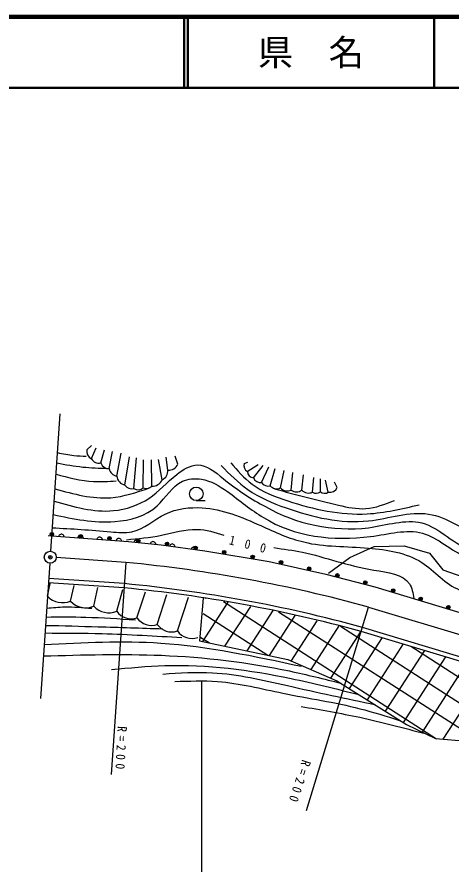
# Model space of a CAD drawing. Units: millimetres, scale not verified. Extents: x 40000 to 680000, y 20000 to 380000.
# Drawn here: x 274158 to 335396, y 260413 to 380000 of the extents above; entities that cross this region are included whole.
import ezdxf
from ezdxf.enums import TextEntityAlignment as Align

# ---------------------------------------------------------------- set-up
doc = ezdxf.new("R2010")
doc.units = ezdxf.units.MM
doc.header["$LTSCALE"] = 1000
doc.header["$PDMODE"] = 32
doc.header["$PDSIZE"] = 500
for name, color, linetype, lineweight in [('M-BGD', 7, 'Continuous', 25), ('M-TTL', 2, 'Continuous', 140), ('M-TTL-LINE', 7, 'Continuous', 50)]:
    doc.layers.add(name, color=color, linetype=linetype, lineweight=lineweight)
doc.layers.add('M-OTRS', color=6, linetype='Continuous')
doc.layers.add('M-TTL-TXT', color=7, linetype='Continuous')
doc.styles.add('ＭＳ ゴシック', font='')
doc.styles.get('ＭＳ ゴシック').set_extended_font_data('MS Gothic')

msp = doc.modelspace()

# ---------------------------------------------------------------- hatches: boundary and pattern name
at = {"layer": 'M-BGD'}
h = msp.add_hatch(dxfattribs=at)
h.set_pattern_fill('USER', color=256, style=0, pattern_type=2)
h.set_pattern_definition([(57.2005, (-11807, 632603), (-2521.713, 1625.104), []), (147.2005, (-11807, 632603), (-1625.104, -2521.713), [])])
h.paths.add_polyline_path([(300718, 297963), (310688, 296134), (322721, 293294), (371272, 278542), (379132, 276421), (383385, 275678), (387706, 275003), (390679, 274696), (390573, 274706), (389979, 269270), (383894, 269032), (376556, 270225), (369755, 273745), (360090, 279559), (355377, 282781), (353468, 282781), (350007, 281945), (342073, 278724), (337658, 277769), (333184, 278127), (329127, 280096), (319298, 286300), (312377, 289283), (299887, 291930)])

# ---------------------------------------------------------------- linework, layer by layer
for p, q in [((278918, 304573), (280252, 323952)), ((284014, 318900), (284668, 319504)), ((284668, 317642), (285322, 319151)), ((285976, 317038), (286530, 318900)), ((287184, 316233), (287637, 318648)), ((288241, 315176), (288844, 318397)), ((289398, 313918), (290052, 317893)), ((290656, 313415), (291008, 317742)), ((291964, 313515), (292015, 317491)), ((293172, 313767), (293122, 317491)), ((294631, 314673), (294128, 317541)), ((295436, 316031), (295185, 317843)), ((296845, 316887), (296493, 317994)), ((306205, 316937), (306743, 317157)), ((306658, 315830), (308194, 316820)), ((307514, 314924), (308874, 316662)), ((308671, 314270), (309698, 316471)), ((309879, 313817), (310586, 316265)), ((311338, 313515), (311838, 315974)), ((312848, 313213), (313092, 315683)), ((314357, 313213), (314568, 315340)), ((315867, 312912), (316026, 315001)), ((316974, 312962), (316974, 314781)), ((318081, 312912), (317706, 314611)), ((319339, 313566), (318945, 314323)), ((299454, 311728), (300704, 311728)), ((278568, 306774), (279067, 306738)), ((279067, 306738), (289884, 305937)), ((289884, 305937), (294515, 305469)), ((294515, 305469), (300680, 304623)), ((300680, 304623), (309741, 303134)), ((278801, 302877), (277486, 283772)), ((289497, 302992), (279707, 303666)), ((289497, 302992), (287437, 273063)), ((309741, 303134), (317750, 301321)), ((289291, 299999), (278653, 300732)), ((317750, 301321), (324623, 299561)), ((278474, 298219), (278865, 300014)), ((289250, 299401), (278612, 300133)), ((281728, 297510), (282215, 299744)), ((284983, 296801), (285565, 299474)), ((288237, 296093), (289075, 299191)), ((324623, 299561), (373296, 284825)), ((291092, 295168), (292278, 298827)), ((293946, 294243), (295316, 298470)), ((296800, 293317), (298354, 298112)), ((315025, 267988), (323753, 296690)), ((323753, 296690), (372427, 281954)), ((371383, 278508), (322710, 293244)), ((371557, 279082), (322884, 293818)), ((300182, 286347), (300182, 254928))]:
    msp.add_line(p, q, dxfattribs=at)
for points in [[(279067, 306738), (289884, 305937), (294515, 305469), (300680, 304623)], [(280818, 306608), (280793, 306706), (280751, 306789), (280677, 306875), (280601, 306929), (280508, 306968), (280380, 306977), (280282, 306952), (280199, 306911), (280113, 306837), (280059, 306760), (280020, 306667)], [(283522, 306408), (283498, 306506), (283456, 306589), (283382, 306675), (283305, 306729), (283212, 306768), (283084, 306777), (282986, 306752), (282903, 306710), (282817, 306637), (282764, 306560), (282725, 306467)], [(286227, 306208), (286202, 306306), (286160, 306389), (286086, 306475), (286010, 306529), (285916, 306568), (285789, 306577), (285691, 306552), (285607, 306510), (285522, 306436), (285468, 306360), (285429, 306267)], [(288931, 306008), (288906, 306106), (288864, 306189), (288790, 306275), (288714, 306329), (288621, 306368), (288493, 306377), (288395, 306352), (288312, 306310), (288226, 306236), (288172, 306160), (288133, 306067)], [(291440, 305780), (291418, 305879), (291378, 305963), (291306, 306051), (291232, 306107), (291139, 306148), (291012, 306161), (290913, 306139), (290829, 306099), (290741, 306028), (290685, 305953), (290644, 305861)], [(293755, 305546), (293733, 305645), (293693, 305729), (293622, 305817), (293547, 305873), (293455, 305914), (293327, 305927), (293228, 305905), (293144, 305865), (293056, 305794), (293001, 305719), (292959, 305627)], [(296452, 305203), (296434, 305303), (296397, 305389), (296329, 305479), (296256, 305537), (296165, 305582), (296038, 305599), (295939, 305581), (295853, 305544), (295763, 305476), (295705, 305403), (295660, 305312)], [(299535, 304780), (299517, 304880), (299480, 304966), (299412, 305056), (299339, 305114), (299248, 305159), (299121, 305176), (299022, 305158), (298936, 305121), (298846, 305053), (298788, 304980), (298743, 304889)], [(318109, 301490), (321097, 303691), (324557, 305264), (328802, 305342), (332341, 304320), (334228, 301961), (337058, 300939), (342012, 301254), (346100, 301018), (349638, 299367), (352626, 296457), (353963, 294177), (354277, 291032)], [(300449, 297966), (299887, 291930), (312377, 289283), (319298, 286300), (329127, 280096), (333184, 278127), (337658, 277769), (342073, 278724), (350007, 281945), (353468, 282781), (355377, 282781), (360090, 279559), (369755, 273745), (376556, 270225), (383894, 269032), (389979, 269270), (390635, 274699)]]:
    msp.add_lwpolyline(points, dxfattribs=at)
for centre, radius in [((299454, 312678), 950), ((279085, 306987), 250), ((279085, 306987), 150), ((279085, 306987), 50), ((283146, 306686), 250), ((283146, 306686), 150), ((283146, 306686), 50), ((287206, 306386), 250), ((287206, 306386), 150), ((287206, 306386), 50), ((291269, 306049), 250), ((291269, 306049), 150), ((291269, 306049), 50), ((295326, 305610), 250), ((295326, 305610), 150), ((295326, 305610), 50), ((299359, 305057), 250), ((299359, 305057), 150), ((299359, 305057), 50), ((278860, 303725), 850), ((278860, 303725), 34), ((303388, 304431), 250), ((303388, 304431), 150), ((303388, 304431), 50), ((307406, 303771), 250), ((307406, 303771), 150), ((307406, 303771), 50), ((311419, 303010), 250), ((311419, 303010), 150), ((311419, 303010), 50), ((315389, 302111), 250), ((315389, 302111), 150), ((315389, 302111), 50), ((319357, 301167), 250), ((319357, 301167), 150), ((319357, 301167), 50), ((323301, 300158), 250), ((323301, 300158), 150), ((323301, 300158), 50), ((327224, 299035), 250), ((327224, 299035), 150), ((327224, 299035), 50), ((331121, 297855), 250), ((331121, 297855), 150), ((331121, 297855), 50), ((335017, 296675), 250), ((335017, 296675), 150), ((335017, 296675), 50)]:
    msp.add_circle(centre, radius, dxfattribs=at)
for centre, radius, start, end in [((285179, 318707), 1182, 170.60452, 244.34433), ((285724, 318212), 1201, 208.35497, 282.09476), ((287117, 317440), 1210, 199.44003, 273.17982), ((307170, 316686), 997, 165.37912, 239.11893), ((288417, 316409), 1245, 188.1301, 261.8699), ((294128, 315889), 1316, 292.47943, 6.21923), ((295571, 317399), 1374, 264.39383, 338.13363), ((307690, 315948), 1038, 186.49353, 260.23332), ((289658, 315319), 1424, 185.74417, 259.48395), ((293298, 315193), 1431, 264.95755, 338.69734), ((308528, 315369), 1108, 203.65422, 277.39401), ((290362, 314505), 1129, 211.32869, 285.06848), ((291243, 314337), 1094, 237.52881, 311.2686), ((292400, 314446), 1028, 244.89839, 318.63818), ((309577, 314849), 1075, 212.57405, 286.31386), ((310810, 314639), 1242, 221.44073, 295.18053), ((312294, 314371), 1283, 221.82018, 295.55997), ((318274, 314077), 1182, 260.60454, 334.34433), ((313602, 314220), 1258, 233.1301, 306.8699), ((315313, 314069), 1283, 221.82018, 295.55997), ((316387, 313675), 924, 235.73267, 309.47246), ((317561, 313675), 924, 230.52754, 304.26733), ((270574, 103889), 200000, 74.57963, 84.57067), ((270573, 103891), 196400, 74.6055, 84.54319), ((270573, 103891), 197000, 74.60113, 84.54784), ((280638, 300330), 3023, 224.29283, 291.13925), ((283892, 299621), 3023, 224.29283, 291.13925), ((287147, 298913), 3023, 224.29283, 291.13925), ((290281, 297533), 2501, 215.17538, 288.90567), ((293136, 296608), 2501, 215.17538, 288.90567), ((295990, 295683), 2501, 215.17538, 288.90567), ((298844, 294758), 2501, 215.17538, 288.90567)]:
    msp.add_arc(centre, radius, start, end, dxfattribs=at)
for points, knots in [([(279876, 318492), (280647, 318336), (281418, 318180), (282197, 318099), (282771, 318040), (283350, 318022), (283929, 318003)], [0, 0, 0, 0, 1, 1, 1, 2, 2, 2, 2]), ([(279776, 317036), (280997, 316814), (282217, 316591), (283448, 316464), (284597, 316345), (285754, 316308), (286911, 316272)], [0, 0, 0, 0, 1, 1, 1, 2, 2, 2, 2]), ([(304313, 317069), (305258, 315984), (306204, 314898), (307327, 314055), (308790, 312957), (310555, 312272), (312350, 311681), (316026, 310469), (319828, 309647), (323584, 309854), (326032, 309989), (328462, 310561), (330891, 311133)], [0, 0, 0, 0, 1, 1, 1, 2, 2, 2, 3, 3, 3, 4, 4, 4, 4]), ([(279406, 311660), (282176, 310846), (284947, 310031), (287777, 310307), (289544, 310478), (291335, 311075), (292780, 312038), (294196, 312982), (295281, 314278), (296725, 315406), (297611, 316110), (298630, 316742), (299611, 316753), (300876, 316785), (302097, 315762), (303267, 314828), (305303, 313220), (307159, 311913), (309232, 310884), (313513, 308396), (318670, 307291), (323759, 307901), (326354, 308260), (328958, 309137), (331263, 308575), (333790, 307929), (335909, 305438), (338479, 304534), (341021, 303666), (343982, 304307), (346657, 303861), (350484, 303222), (353724, 300356), (356470, 297415), (358130, 295637), (359609, 293832), (361088, 292027)], [0, 0, 0, 0, 1, 1, 1, 2, 2, 2, 3, 3, 3, 4, 4, 4, 5, 5, 5, 6, 6, 6, 7, 7, 7, 8, 8, 8, 9, 9, 9, 10, 10, 10, 11, 11, 11, 12, 12, 12, 12]), ([(302978, 316656), (304171, 315451), (305365, 314246), (306730, 313289), (308350, 312153), (310212, 311367), (312118, 310691), (315873, 309361), (319797, 308461), (323759, 308863), (326647, 309207), (329535, 310228), (332225, 309826), (334830, 309412), (337207, 307565), (339826, 306554), (343199, 305287), (346939, 305317), (350216, 304053), (353090, 302944), (355608, 300840), (357817, 298569), (359472, 296868), (360953, 295073), (362435, 293278)], [0, 0, 0, 0, 1, 1, 1, 2, 2, 2, 3, 3, 3, 4, 4, 4, 5, 5, 5, 6, 6, 6, 7, 7, 7, 8, 8, 8, 8]), ([(279274, 309739), (282135, 309141), (284997, 308543), (287970, 308767), (290131, 308930), (292350, 309528), (293935, 310980), (295172, 312114), (296022, 313769), (297494, 314444), (298297, 314816), (299283, 314888), (300188, 314732), (301532, 314524), (302720, 313798), (303844, 313000), (305606, 311733), (307172, 310362), (308943, 309345), (313237, 306610), (318739, 305977), (324048, 306651), (326586, 307001), (329110, 307723), (331360, 307132), (333533, 306531), (335399, 304588), (337613, 303764), (340516, 302727), (344008, 303579), (346849, 302706), (349774, 301807), (352009, 299081), (354257, 296645), (356334, 294395), (358422, 292393), (360511, 290391)], [0, 0, 0, 0, 1, 1, 1, 2, 2, 2, 3, 3, 3, 4, 4, 4, 5, 5, 5, 6, 6, 6, 7, 7, 7, 8, 8, 8, 9, 9, 9, 10, 10, 10, 11, 11, 11, 12, 12, 12, 12]), ([(279667, 315450), (281418, 314983), (283168, 314516), (284950, 314421), (286008, 314364), (287077, 314438), (288146, 314512)], [0, 0, 0, 0, 1, 1, 1, 2, 2, 2, 2]), ([(279524, 313377), (282161, 312651), (284797, 311925), (287392, 312135), (289202, 312280), (290991, 312881), (292780, 313481)], [0, 0, 0, 0, 1, 1, 1, 2, 2, 2, 2]), ([(310482, 313385), (313462, 312584), (316441, 311783), (319526, 311076), (320808, 310783), (322107, 310505), (323374, 310595), (324747, 310693), (326081, 311221), (327415, 311750)], [0, 0, 0, 0, 1, 1, 1, 2, 2, 2, 3, 3, 3, 3]), ([(279146, 307893), (281863, 307739), (284580, 307585), (287392, 307324), (288407, 307230), (289435, 307122), (290375, 307324), (292057, 307686), (293460, 309041), (295089, 309826), (296698, 310601), (298526, 310827), (300284, 310691), (303151, 310567), (305880, 309375), (308558, 308190), (310573, 307266), (312540, 306351), (314619, 305881), (317545, 305135), (320663, 305309), (323759, 305015), (326398, 304813), (329058, 304379), (331263, 302995), (333113, 301809), (334618, 299859), (336555, 299146), (338744, 298296), (341427, 299021), (344059, 298858), (346716, 298693), (349321, 297625), (350986, 295779), (352168, 294469), (352876, 292767), (353584, 291065)], [0, 0, 0, 0, 1, 1, 1, 2, 2, 2, 3, 3, 3, 4, 4, 4, 5, 5, 5, 6, 6, 6, 7, 7, 7, 8, 8, 8, 9, 9, 9, 10, 10, 10, 11, 11, 11, 12, 12, 12, 12]), ([(289608, 306201), (291252, 306355), (292895, 306509), (294540, 306840), (296223, 307179), (297907, 307704), (299563, 307662), (300836, 307630), (302093, 307262), (303353, 306844)], [0, 0, 0, 0, 1, 1, 1, 2, 2, 2, 3, 3, 3, 3]), ([(310401, 305088), (311750, 304874), (313103, 304692), (314451, 304465), (317723, 303707), (320709, 302551), (324498, 301908), (326463, 301575), (328644, 301379), (329521, 299990), (329879, 299422), (330020, 298656), (330160, 297889)], [0, 0, 0, 0, 1, 1, 1, 2, 2, 2, 3, 3, 3, 4, 4, 4, 4]), ([(278365, 296546), (279203, 296621), (280041, 296695), (280880, 296711), (282162, 296737), (283445, 296628), (284728, 296519)], [0, 0, 0, 0, 1, 1, 1, 2, 2, 2, 2]), ([(278279, 295288), (280141, 295303), (282002, 295317), (283862, 295268), (286205, 295207), (288546, 295045), (290886, 294883)], [0, 0, 0, 0, 1, 1, 1, 2, 2, 2, 2]), ([(278124, 293035), (280816, 293024), (283509, 293014), (286200, 292941), (289948, 292839), (293691, 292616), (297434, 292393)], [0, 0, 0, 0, 1, 1, 1, 2, 2, 2, 2]), ([(278198, 294113), (280663, 294052), (283129, 293991), (285594, 293921), (288641, 293835), (291688, 293734), (294734, 293633)], [0, 0, 0, 0, 1, 1, 1, 2, 2, 2, 2]), ([(278012, 291419), (283506, 291698), (289000, 291978), (294445, 291612), (301101, 291165), (307682, 289753), (314264, 288341)], [0, 0, 0, 0, 1, 1, 1, 2, 2, 2, 2]), ([(277900, 289791), (283448, 289948), (288995, 290106), (294542, 289881), (300615, 289634), (306686, 288929), (312629, 287668), (315060, 287152), (317469, 286543), (319878, 285934)], [0, 0, 0, 0, 1, 1, 1, 2, 2, 2, 3, 3, 3, 3]), ([(287518, 287860), (290018, 288110), (292517, 288360), (295023, 288437), (300979, 288621), (306968, 287828), (312821, 286609), (316043, 285939), (319224, 285139), (322405, 284339)], [0, 0, 0, 0, 1, 1, 1, 2, 2, 2, 3, 3, 3, 3]), ([(324769, 282846), (320631, 283727), (316493, 284607), (312340, 285551), (308834, 286348), (305317, 287191), (301757, 287379), (299428, 287502), (297081, 287344), (294734, 287187)], [0, 0, 0, 0, 1, 1, 1, 2, 2, 2, 3, 3, 3, 3]), ([(296430, 286182), (298446, 286257), (300462, 286333), (302458, 286182), (305560, 285948), (308612, 285167), (311683, 284538), (315316, 283793), (318977, 283259), (322551, 282346), (324424, 281867), (326274, 281285), (328123, 280702)], [0, 0, 0, 0, 1, 1, 1, 2, 2, 2, 3, 3, 3, 4, 4, 4, 4]), ([(314264, 282665), (317031, 282191), (319797, 281717), (322538, 281126), (325624, 280460), (328678, 279646), (331732, 278832)], [0, 0, 0, 0, 1, 1, 1, 2, 2, 2, 2])]:
    msp.add_open_spline(points, degree=3, knots=knots, dxfattribs=at)
at = {"layer": 'M-OTRS'}
msp.add_point((278860, 303725), dxfattribs=at)
at = {"layer": 'M-TTL'}
msp.add_line((680000, 380000), (40000, 380000), dxfattribs=at)
at = {"layer": 'M-TTL-LINE'}
for p, q in [((297750, 380000), (297750, 370000)), ((298250, 380000), (298250, 370000)), ((333000, 380000), (333000, 370000)), ((40000, 370000), (680000, 370000))]:
    msp.add_line(p, q, dxfattribs=at)

# ---------------------------------------------------------------- texts
at = {"layer": 'M-BGD', "char_height": 1320, "attachment_point": 7, "style": 'ＭＳ ゴシック'}
for s, insert, rotation in [('\\T2.76;\\W0.9;100', (303985, 305543), 346.3), ('\\T1.63;\\W0.9;R=200', (288341, 279908), 267.1), ('\\T1.63;\\W0.9;R=200', (314384, 275243), 251.8)]:
    msp.add_mtext(s, dxfattribs=dict(at, insert=insert, rotation=rotation))
at = {"layer": 'M-TTL-TXT', "style": 'ＭＳ ゴシック'}
msp.add_text('県\u3000名', height=3666, dxfattribs=at).set_placement((315625, 375000), align=Align.MIDDLE_CENTER)

doc.saveas('drawing.dxf')
